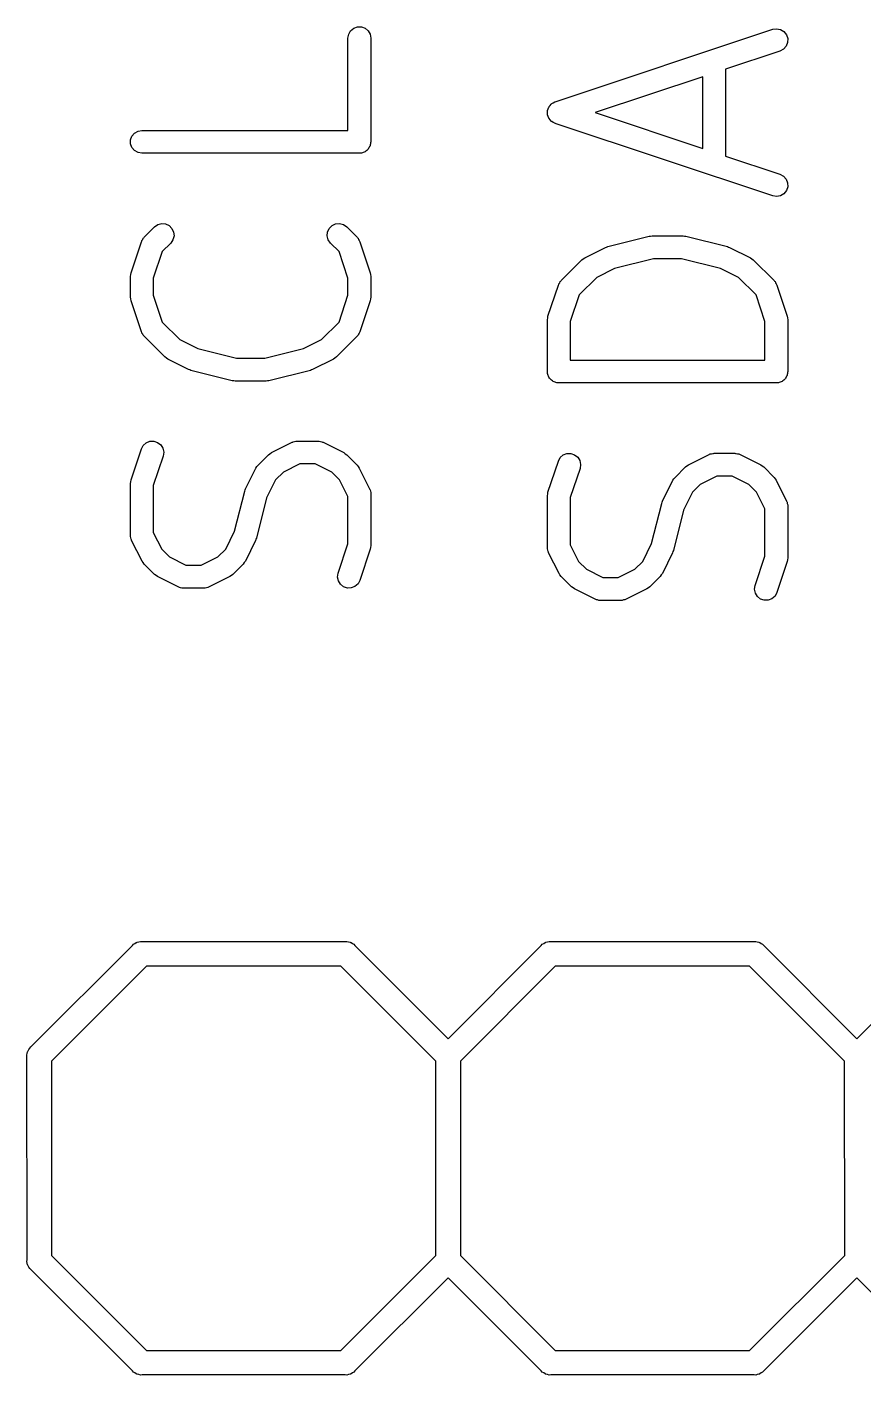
# Model space of a CAD drawing. Extents: x 91 to 202, y -131 to -74.
# Drawn here: x 115.18 to 120.37, y -82.21 to -73.83 of the extents above; entities that cross this region are included whole.
import ezdxf

# ---------------------------------------------------------------- set-up
doc = ezdxf.new("R2010")
doc.units = 0
doc.header["$MEASUREMENT"] = 0
doc.layers.add('BLACK', color=7, linetype='CONTINUOUS')

msp = doc.modelspace()

# ---------------------------------------------------------------- linework, layer by layer
at = {"layer": 'BLACK', "linetype": 'CONTINUOUS'}
for p, q in [((117.17, -73.9015), (117.175, -73.8772)), ((117.175, -73.8772), (117.187, -73.8558)), ((117.187, -73.8558), (117.206, -73.8399)), ((117.206, -73.8399), (117.229, -73.8315)), ((117.229, -73.8315), (117.254, -73.8315)), ((117.254, -73.8315), (117.277, -73.8399)), ((117.277, -73.8399), (117.296, -73.8558)), ((117.296, -73.8558), (117.308, -73.8772)), ((117.308, -73.8772), (117.312, -73.9015)), ((118.458, -74.2963), (119.81, -73.8459)), ((119.81, -73.8459), (119.834, -73.8423)), ((119.834, -73.8423), (119.858, -73.8472)), ((119.858, -73.8472), (119.879, -73.8602)), ((119.879, -73.8602), (119.895, -73.8795)), ((119.895, -73.8795), (119.903, -73.903)), ((117.17, -74.4739), (117.17, -73.9015)), ((117.312, -73.9015), (117.312, -74.545)), ((119.893, -73.9506), (119.876, -73.9691)), ((119.902, -73.9276), (119.893, -73.9506)), ((119.903, -73.903), (119.902, -73.9276)), ((119.855, -73.9809), (119.517, -74.0933)), ((119.876, -73.9691), (119.855, -73.9809)), ((119.517, -74.0933), (119.517, -74.6343)), ((119.375, -74.1407), (118.706, -74.3638)), ((119.375, -74.5869), (119.375, -74.1407)), ((118.446, -74.3031), (118.455, -74.2977)), ((118.455, -74.2977), (118.457, -74.2973)), ((118.457, -74.2973), (118.458, -74.2963)), ((118.411, -74.3496), (118.415, -74.3399)), ((118.411, -74.3515), (118.411, -74.3496)), ((118.411, -74.3534), (118.411, -74.3515)), ((118.411, -74.3638), (118.411, -74.3534)), ((118.411, -74.3742), (118.411, -74.3638)), ((118.411, -74.3761), (118.411, -74.3742)), ((118.411, -74.3781), (118.411, -74.3761)), ((118.415, -74.3878), (118.411, -74.3781)), ((118.415, -74.3399), (118.418, -74.3299)), ((118.418, -74.3299), (118.42, -74.3284)), ((118.42, -74.3266), (118.427, -74.3188)), ((118.42, -74.3284), (118.42, -74.3266)), ((118.427, -74.3188), (118.434, -74.3106)), ((118.434, -74.3106), (118.435, -74.3096)), ((118.435, -74.3096), (118.437, -74.3081)), ((118.437, -74.3081), (118.446, -74.3031)), ((118.706, -74.3638), (119.375, -74.5869)), ((118.418, -74.3977), (118.415, -74.3878)), ((118.42, -74.3992), (118.418, -74.3977)), ((118.42, -74.401), (118.42, -74.3992)), ((118.427, -74.4088), (118.42, -74.401)), ((118.434, -74.417), (118.427, -74.4088)), ((118.435, -74.418), (118.434, -74.417)), ((118.437, -74.4195), (118.435, -74.418)), ((118.446, -74.4245), (118.437, -74.4195)), ((118.455, -74.43), (118.446, -74.4245)), ((118.457, -74.4303), (118.455, -74.43)), ((118.458, -74.4313), (118.457, -74.4303)), ((119.81, -74.8817), (118.458, -74.4313)), ((115.82, -74.5326), (115.828, -74.5094)), ((115.82, -74.5573), (115.82, -74.5326)), ((115.828, -74.5094), (115.844, -74.4905)), ((115.844, -74.4905), (115.866, -74.4782)), ((115.866, -74.4782), (115.89, -74.4739)), ((115.89, -74.4739), (117.17, -74.4739)), ((117.312, -74.545), (117.311, -74.5511)), ((115.828, -74.5806), (115.82, -74.5573)), ((115.844, -74.5995), (115.828, -74.5806)), ((115.866, -74.6118), (115.844, -74.5995)), ((115.89, -74.6161), (115.866, -74.6118)), ((117.241, -74.6161), (115.89, -74.6161)), ((117.247, -74.615), (117.241, -74.6161)), ((117.254, -74.615), (117.247, -74.615)), ((117.26, -74.6129), (117.254, -74.615)), ((117.266, -74.6118), (117.26, -74.6129)), ((117.271, -74.6087), (117.266, -74.6118)), ((117.277, -74.6066), (117.271, -74.6087)), ((117.282, -74.6026), (117.277, -74.6066)), ((117.287, -74.5995), (117.282, -74.6026)), ((117.291, -74.5947), (117.287, -74.5995)), ((117.296, -74.5907), (117.291, -74.5947)), ((117.299, -74.5853), (117.296, -74.5907)), ((117.303, -74.5806), (117.299, -74.5853)), ((117.305, -74.5747), (117.303, -74.5806)), ((117.308, -74.5693), (117.305, -74.5747)), ((117.309, -74.5632), (117.308, -74.5693)), ((117.311, -74.5573), (117.309, -74.5632)), ((117.311, -74.5511), (117.311, -74.5573)), ((119.517, -74.6343), (119.855, -74.7468)), ((119.855, -74.7468), (119.876, -74.7585)), ((119.876, -74.7585), (119.893, -74.777)), ((119.893, -74.777), (119.902, -74.8)), ((119.902, -74.8), (119.903, -74.8247)), ((119.834, -74.8853), (119.81, -74.8817)), ((119.858, -74.8804), (119.834, -74.8853)), ((119.879, -74.8674), (119.858, -74.8804)), ((119.895, -74.8481), (119.879, -74.8674)), ((119.903, -74.8247), (119.895, -74.8481)), ((115.904, -75.1382), (115.968, -75.0738)), ((115.968, -75.0738), (115.989, -75.0597)), ((115.989, -75.0597), (116.013, -75.0533)), ((116.013, -75.0533), (116.037, -75.0554)), ((116.037, -75.0554), (116.06, -75.0659)), ((116.06, -75.0659), (116.077, -75.0833)), ((116.077, -75.0833), (116.087, -75.1057)), ((116.09, -75.1303), (116.083, -75.1542)), ((116.087, -75.1057), (116.09, -75.1303)), ((117.042, -75.1303), (117.044, -75.1057)), ((117.048, -75.1542), (117.042, -75.1303)), ((117.044, -75.1057), (117.054, -75.0833)), ((117.054, -75.0833), (117.072, -75.0659)), ((117.072, -75.0659), (117.094, -75.0554)), ((117.094, -75.0554), (117.119, -75.0533)), ((117.119, -75.0533), (117.143, -75.0597)), ((117.143, -75.0597), (117.163, -75.0738)), ((117.163, -75.0738), (117.227, -75.1382)), ((118.785, -75.1957), (119.043, -75.1313)), ((119.043, -75.1313), (119.051, -75.1307)), ((119.051, -75.1307), (119.06, -75.1292)), ((119.06, -75.1292), (119.253, -75.1292)), ((119.253, -75.1292), (119.262, -75.1307)), ((119.262, -75.1307), (119.27, -75.1313)), ((119.27, -75.1313), (119.528, -75.1957)), ((115.823, -75.359), (115.887, -75.166)), ((115.887, -75.166), (115.889, -75.1624)), ((115.889, -75.1624), (115.89, -75.1584)), ((115.89, -75.1584), (115.895, -75.1516)), ((115.895, -75.1516), (115.899, -75.1443)), ((115.899, -75.1443), (115.902, -75.1415)), ((115.902, -75.1415), (115.904, -75.1382)), ((116.069, -75.1744), (116.017, -75.2269)), ((116.083, -75.1542), (116.069, -75.1744)), ((117.062, -75.1744), (117.048, -75.1542)), ((117.115, -75.2269), (117.062, -75.1744)), ((117.227, -75.1382), (117.23, -75.1415)), ((117.23, -75.1415), (117.233, -75.1443)), ((117.233, -75.1443), (117.237, -75.1516)), ((117.237, -75.1516), (117.241, -75.1584)), ((117.241, -75.1584), (117.243, -75.1624)), ((117.243, -75.1624), (117.244, -75.166)), ((117.244, -75.166), (117.309, -75.359)), ((118.642, -75.2654), (118.771, -75.2011)), ((118.771, -75.2011), (118.778, -75.1988)), ((118.778, -75.1988), (118.785, -75.1957)), ((119.528, -75.1957), (119.535, -75.1988)), ((119.535, -75.1988), (119.542, -75.2011)), ((119.542, -75.2011), (119.671, -75.2654)), ((116.017, -75.2269), (115.961, -75.393)), ((117.17, -75.393), (117.115, -75.2269)), ((118.495, -75.4074), (118.624, -75.2787)), ((118.624, -75.2787), (118.633, -75.2722)), ((118.633, -75.2722), (118.642, -75.2654)), ((119.069, -75.2714), (118.827, -75.3318)), ((119.244, -75.2714), (119.069, -75.2714)), ((119.486, -75.3318), (119.244, -75.2714)), ((119.671, -75.2654), (119.68, -75.2722)), ((119.68, -75.2722), (119.689, -75.2787)), ((119.689, -75.2787), (119.818, -75.4074)), ((115.819, -75.3815), (115.821, -75.3703)), ((115.819, -75.5102), (115.819, -75.3815)), ((115.821, -75.3703), (115.823, -75.359)), ((117.309, -75.359), (117.31, -75.3703)), ((117.31, -75.3703), (117.312, -75.3815)), ((117.312, -75.3815), (117.312, -75.5102)), ((118.716, -75.3875), (118.607, -75.4961)), ((118.827, -75.3318), (118.716, -75.3875)), ((119.597, -75.3875), (119.486, -75.3318)), ((119.706, -75.4961), (119.597, -75.3875)), ((115.961, -75.393), (115.961, -75.4987)), ((117.17, -75.4987), (117.17, -75.393)), ((118.413, -75.6283), (118.478, -75.4352)), ((118.478, -75.4352), (118.48, -75.4316)), ((118.48, -75.4316), (118.481, -75.4276)), ((118.481, -75.4276), (118.486, -75.4208)), ((118.486, -75.4208), (118.49, -75.4135)), ((118.49, -75.4135), (118.493, -75.4108)), ((118.493, -75.4108), (118.495, -75.4074)), ((119.818, -75.4074), (119.82, -75.4108)), ((119.82, -75.4108), (119.824, -75.4135)), ((119.824, -75.4135), (119.827, -75.4208)), ((119.827, -75.4208), (119.832, -75.4276)), ((119.832, -75.4276), (119.833, -75.4316)), ((119.833, -75.4316), (119.835, -75.4352)), ((119.835, -75.4352), (119.9, -75.6283)), ((115.821, -75.5214), (115.819, -75.5102)), ((115.823, -75.5327), (115.821, -75.5214)), ((115.887, -75.7257), (115.823, -75.5327)), ((115.961, -75.4987), (116.017, -75.6648)), ((117.115, -75.6648), (117.17, -75.4987)), ((117.309, -75.5327), (117.244, -75.7257)), ((117.31, -75.5214), (117.309, -75.5327)), ((117.312, -75.5102), (117.31, -75.5214)), ((118.607, -75.4961), (118.552, -75.6623)), ((119.761, -75.6623), (119.706, -75.4961)), ((118.412, -75.6395), (118.413, -75.6283)), ((119.9, -75.6283), (119.901, -75.6395)), ((116.017, -75.6648), (116.125, -75.7735)), ((117.006, -75.7735), (117.115, -75.6648)), ((118.41, -75.6507), (118.412, -75.6395)), ((118.41, -75.9725), (118.41, -75.6507)), ((118.552, -75.6623), (118.552, -75.9014)), ((119.761, -75.9014), (119.761, -75.6623)), ((119.901, -75.6395), (119.903, -75.6507)), ((119.903, -75.6507), (119.903, -75.9725)), ((115.889, -75.7293), (115.887, -75.7257)), ((115.89, -75.7333), (115.889, -75.7293)), ((115.895, -75.7401), (115.89, -75.7333)), ((115.899, -75.7474), (115.895, -75.7401)), ((115.902, -75.7502), (115.899, -75.7474)), ((115.904, -75.7535), (115.902, -75.7502)), ((116.033, -75.8822), (115.904, -75.7535)), ((116.125, -75.7735), (116.237, -75.8292)), ((116.895, -75.8292), (117.006, -75.7735)), ((117.227, -75.7535), (117.099, -75.8822)), ((117.23, -75.7502), (117.227, -75.7535)), ((117.233, -75.7474), (117.23, -75.7502)), ((117.237, -75.7401), (117.233, -75.7474)), ((117.241, -75.7333), (117.237, -75.7401)), ((117.243, -75.7293), (117.241, -75.7333)), ((117.244, -75.7257), (117.243, -75.7293)), ((116.042, -75.8887), (116.033, -75.8822)), ((116.051, -75.8955), (116.042, -75.8887)), ((116.237, -75.8292), (116.478, -75.8895)), ((116.478, -75.8895), (116.653, -75.8895)), ((116.653, -75.8895), (116.895, -75.8292)), ((117.089, -75.8887), (117.08, -75.8955)), ((117.099, -75.8822), (117.089, -75.8887)), ((116.18, -75.9599), (116.051, -75.8955)), ((116.187, -75.9621), (116.18, -75.9599)), ((116.195, -75.9653), (116.187, -75.9621)), ((116.452, -76.0296), (116.195, -75.9653)), ((116.937, -75.9653), (116.679, -76.0296)), ((116.944, -75.9621), (116.937, -75.9653)), ((116.951, -75.9599), (116.944, -75.9621)), ((117.08, -75.8955), (116.951, -75.9599)), ((118.411, -75.9786), (118.41, -75.9725)), ((118.552, -75.9014), (119.761, -75.9014)), ((119.903, -75.9725), (119.902, -75.9786)), ((116.461, -76.0302), (116.452, -76.0296)), ((116.469, -76.0317), (116.461, -76.0302)), ((116.662, -76.0317), (116.469, -76.0317)), ((116.671, -76.0302), (116.662, -76.0317)), ((116.679, -76.0296), (116.671, -76.0302)), ((118.411, -75.9848), (118.411, -75.9786)), ((118.413, -75.9907), (118.411, -75.9848)), ((118.414, -75.9968), (118.413, -75.9907)), ((118.417, -76.0022), (118.414, -75.9968)), ((118.419, -76.008), (118.417, -76.0022)), ((118.423, -76.0128), (118.419, -76.008)), ((118.426, -76.0182), (118.423, -76.0128)), ((118.431, -76.0222), (118.426, -76.0182)), ((118.435, -76.027), (118.431, -76.0222)), ((118.441, -76.0301), (118.435, -76.027)), ((118.445, -76.0341), (118.441, -76.0301)), ((118.451, -76.0362), (118.445, -76.0341)), ((118.457, -76.0393), (118.451, -76.0362)), ((118.463, -76.0404), (118.457, -76.0393)), ((118.469, -76.0425), (118.463, -76.0404)), ((118.475, -76.0425), (118.469, -76.0425)), ((118.481, -76.0436), (118.475, -76.0425)), ((119.832, -76.0436), (118.481, -76.0436)), ((119.838, -76.0425), (119.832, -76.0436)), ((119.845, -76.0425), (119.838, -76.0425)), ((119.85, -76.0404), (119.845, -76.0425)), ((119.856, -76.0393), (119.85, -76.0404)), ((119.862, -76.0362), (119.856, -76.0393)), ((119.868, -76.0341), (119.862, -76.0362)), ((119.872, -76.0301), (119.868, -76.0341)), ((119.878, -76.027), (119.872, -76.0301)), ((119.882, -76.0222), (119.878, -76.027)), ((119.887, -76.0182), (119.882, -76.0222)), ((119.89, -76.0128), (119.887, -76.0182)), ((119.894, -76.008), (119.89, -76.0128)), ((119.896, -76.0022), (119.894, -76.008)), ((119.899, -75.9968), (119.896, -76.0022)), ((119.9, -75.9907), (119.899, -75.9968)), ((119.902, -75.9848), (119.9, -75.9907)), ((119.902, -75.9786), (119.902, -75.9848)), ((115.823, -76.6459), (115.887, -76.4529)), ((115.887, -76.4529), (115.899, -76.4312)), ((115.899, -76.4312), (115.917, -76.4148)), ((115.917, -76.4148), (115.94, -76.4057)), ((115.94, -76.4057), (115.965, -76.405)), ((115.965, -76.405), (115.988, -76.4129)), ((115.988, -76.4129), (116.008, -76.4282)), ((116.008, -76.4282), (116.021, -76.4493)), ((116.021, -76.4493), (116.026, -76.4735)), ((116.026, -76.4735), (116.022, -76.4979)), ((116.686, -76.4829), (116.695, -76.4761)), ((116.695, -76.4761), (116.823, -76.4118)), ((116.823, -76.4118), (116.827, -76.4106)), ((116.827, -76.4106), (116.831, -76.4086)), ((116.831, -76.4086), (116.839, -76.4071)), ((116.839, -76.4071), (116.847, -76.4047)), ((116.847, -76.4047), (116.851, -76.405)), ((116.851, -76.405), (116.855, -76.4043)), ((116.855, -76.4043), (116.984, -76.4043)), ((116.984, -76.4043), (116.988, -76.405)), ((116.988, -76.405), (116.992, -76.4047)), ((116.992, -76.4047), (117, -76.4071)), ((117, -76.4071), (117.008, -76.4086)), ((117.008, -76.4086), (117.012, -76.4106)), ((117.012, -76.4106), (117.016, -76.4118)), ((117.016, -76.4118), (117.144, -76.4761)), ((117.144, -76.4761), (117.154, -76.4829)), ((116.022, -76.4979), (115.961, -76.68)), ((116.605, -76.5631), (116.612, -76.5538)), ((116.612, -76.5538), (116.676, -76.4895)), ((116.676, -76.4895), (116.686, -76.4829)), ((116.872, -76.5465), (116.769, -76.5982)), ((116.967, -76.5465), (116.872, -76.5465)), ((117.071, -76.5982), (116.967, -76.5465)), ((117.154, -76.4829), (117.163, -76.4895)), ((117.163, -76.4895), (117.227, -76.5538)), ((117.227, -76.5538), (117.234, -76.5631)), ((118.413, -76.7221), (118.478, -76.5291)), ((118.478, -76.5291), (118.49, -76.5074)), ((118.49, -76.5074), (118.508, -76.491)), ((118.508, -76.491), (118.531, -76.4819)), ((118.531, -76.4819), (118.556, -76.4812)), ((118.556, -76.4812), (118.579, -76.4891)), ((118.579, -76.4891), (118.598, -76.5044)), ((118.598, -76.5044), (118.611, -76.5255)), ((118.611, -76.5255), (118.616, -76.5497)), ((118.616, -76.5497), (118.613, -76.5741)), ((119.267, -76.5657), (119.276, -76.5591)), ((119.276, -76.5591), (119.286, -76.5523)), ((119.286, -76.5523), (119.414, -76.488)), ((119.414, -76.488), (119.418, -76.4868)), ((119.418, -76.4868), (119.422, -76.4848)), ((119.422, -76.4848), (119.43, -76.4833)), ((119.43, -76.4833), (119.438, -76.4809)), ((119.438, -76.4809), (119.442, -76.4812)), ((119.442, -76.4812), (119.446, -76.4805)), ((119.446, -76.4805), (119.575, -76.4805)), ((119.575, -76.4805), (119.579, -76.4812)), ((119.579, -76.4812), (119.583, -76.4809)), ((119.583, -76.4809), (119.591, -76.4833)), ((119.591, -76.4833), (119.599, -76.4848)), ((119.599, -76.4848), (119.603, -76.4868)), ((119.603, -76.4868), (119.607, -76.488)), ((119.607, -76.488), (119.735, -76.5523)), ((119.735, -76.5523), (119.744, -76.5591)), ((119.744, -76.5591), (119.754, -76.5657)), ((116.534, -76.701), (116.599, -76.5723)), ((116.599, -76.5723), (116.605, -76.5631)), ((116.769, -76.5982), (116.721, -76.6462)), ((117.119, -76.6462), (117.071, -76.5982)), ((117.234, -76.5631), (117.241, -76.5723)), ((117.241, -76.5723), (117.305, -76.701)), ((118.613, -76.5741), (118.552, -76.7562)), ((119.189, -76.6485), (119.196, -76.6393)), ((119.196, -76.6393), (119.203, -76.63)), ((119.203, -76.63), (119.267, -76.5657)), ((119.463, -76.6227), (119.36, -76.6744)), ((119.558, -76.6227), (119.463, -76.6227)), ((119.661, -76.6744), (119.558, -76.6227)), ((119.754, -76.5657), (119.818, -76.63)), ((119.818, -76.63), (119.825, -76.6393)), ((119.825, -76.6393), (119.831, -76.6485)), ((115.819, -76.6684), (115.821, -76.6572)), ((115.819, -76.9902), (115.819, -76.6684)), ((115.821, -76.6572), (115.823, -76.6459)), ((115.961, -76.68), (115.961, -76.9734)), ((116.466, -76.9653), (116.529, -76.7155)), ((116.529, -76.7155), (116.532, -76.7084)), ((116.532, -76.7084), (116.534, -76.701)), ((116.721, -76.6462), (116.665, -76.7576)), ((117.17, -76.7496), (117.119, -76.6462)), ((117.305, -76.701), (117.306, -76.7049)), ((117.306, -76.7049), (117.308, -76.7085)), ((117.308, -76.7085), (117.31, -76.7167)), ((117.31, -76.7167), (117.312, -76.7247)), ((117.312, -76.7247), (117.312, -76.7287)), ((118.412, -76.7334), (118.413, -76.7221)), ((119.125, -76.7772), (119.189, -76.6485)), ((119.311, -76.7224), (119.256, -76.8338)), ((119.36, -76.6744), (119.311, -76.7224)), ((119.709, -76.7224), (119.661, -76.6744)), ((119.761, -76.8258), (119.709, -76.7224)), ((119.831, -76.6485), (119.896, -76.7772)), ((116.665, -76.7576), (116.603, -77.0074)), ((117.17, -77.043), (117.17, -76.7496)), ((117.312, -76.7287), (117.312, -76.7328)), ((117.312, -76.7328), (117.312, -77.0545)), ((118.41, -76.7446), (118.412, -76.7334)), ((118.41, -77.0664), (118.41, -76.7446)), ((118.552, -76.7562), (118.552, -77.0496)), ((119.057, -77.0415), (119.12, -76.7917)), ((119.12, -76.7917), (119.123, -76.7846)), ((119.123, -76.7846), (119.125, -76.7772)), ((119.896, -76.7772), (119.897, -76.7811)), ((119.897, -76.7811), (119.899, -76.7847)), ((119.899, -76.7847), (119.9, -76.7929)), ((119.9, -76.7929), (119.903, -76.8009)), ((119.903, -76.8009), (119.903, -76.8049)), ((119.903, -76.8049), (119.903, -76.809)), ((119.903, -76.809), (119.903, -77.1307)), ((119.256, -76.8338), (119.193, -77.0836)), ((119.761, -77.1192), (119.761, -76.8258)), ((115.961, -76.9734), (116.013, -77.0767)), ((116.411, -77.0767), (116.466, -76.9653)), ((115.82, -76.9942), (115.819, -76.9902)), ((115.819, -76.9983), (115.82, -76.9942)), ((115.822, -77.0063), (115.819, -76.9983)), ((115.823, -77.0145), (115.822, -77.0063)), ((115.825, -77.018), (115.823, -77.0145)), ((115.826, -77.022), (115.825, -77.018)), ((115.891, -77.1507), (115.826, -77.022)), ((116.597, -77.022), (116.533, -77.1507)), ((116.599, -77.0145), (116.597, -77.022)), ((116.603, -77.0074), (116.599, -77.0145)), ((117.11, -77.2251), (117.17, -77.043)), ((117.312, -77.0545), (117.31, -77.0658)), ((118.552, -77.0496), (118.604, -77.1529)), ((119.002, -77.1529), (119.057, -77.0415)), ((116.013, -77.0767), (116.061, -77.1248)), ((116.061, -77.1248), (116.164, -77.1764)), ((116.259, -77.1764), (116.363, -77.1248)), ((116.363, -77.1248), (116.411, -77.0767)), ((117.309, -77.077), (117.244, -77.27)), ((117.31, -77.0658), (117.309, -77.077)), ((118.41, -77.0704), (118.41, -77.0664)), ((118.41, -77.0745), (118.41, -77.0704)), ((118.413, -77.0825), (118.41, -77.0745)), ((118.414, -77.0907), (118.413, -77.0825)), ((118.416, -77.0942), (118.414, -77.0907)), ((118.417, -77.0982), (118.416, -77.0942)), ((118.482, -77.2269), (118.417, -77.0982)), ((119.188, -77.0982), (119.124, -77.2269)), ((119.19, -77.0907), (119.188, -77.0982)), ((119.193, -77.0836), (119.19, -77.0907)), ((119.7, -77.3013), (119.761, -77.1192)), ((119.901, -77.142), (119.9, -77.1532)), ((119.903, -77.1307), (119.901, -77.142)), ((115.898, -77.1598), (115.891, -77.1507)), ((115.904, -77.1692), (115.898, -77.1598)), ((115.968, -77.2335), (115.904, -77.1692)), ((116.164, -77.1764), (116.259, -77.1764)), ((116.519, -77.1692), (116.455, -77.2335)), ((116.526, -77.1598), (116.519, -77.1692)), ((116.533, -77.1507), (116.526, -77.1598)), ((117.106, -77.2495), (117.11, -77.2251)), ((118.488, -77.236), (118.482, -77.2269)), ((118.604, -77.1529), (118.652, -77.201)), ((118.652, -77.201), (118.755, -77.2526)), ((118.85, -77.2526), (118.954, -77.201)), ((118.954, -77.201), (119.002, -77.1529)), ((119.124, -77.2269), (119.117, -77.236)), ((119.9, -77.1532), (119.835, -77.3462)), ((115.978, -77.24), (115.968, -77.2335)), ((115.987, -77.2468), (115.978, -77.24)), ((116.116, -77.3112), (115.987, -77.2468)), ((116.12, -77.3123), (116.116, -77.3112)), ((116.123, -77.3144), (116.12, -77.3123)), ((116.304, -77.3123), (116.3, -77.3144)), ((116.308, -77.3112), (116.304, -77.3123)), ((116.437, -77.2468), (116.308, -77.3112)), ((116.446, -77.24), (116.437, -77.2468)), ((116.455, -77.2335), (116.446, -77.24)), ((117.111, -77.2737), (117.106, -77.2495)), ((117.124, -77.2947), (117.111, -77.2737)), ((117.143, -77.3101), (117.124, -77.2947)), ((117.167, -77.3179), (117.143, -77.3101)), ((117.214, -77.3082), (117.191, -77.3172)), ((117.233, -77.2918), (117.214, -77.3082)), ((117.244, -77.27), (117.233, -77.2918)), ((118.495, -77.2454), (118.488, -77.236)), ((118.559, -77.3097), (118.495, -77.2454)), ((118.569, -77.3162), (118.559, -77.3097)), ((118.755, -77.2526), (118.85, -77.2526)), ((119.046, -77.3097), (119.037, -77.3162)), ((119.11, -77.2454), (119.046, -77.3097)), ((119.117, -77.236), (119.11, -77.2454)), ((119.697, -77.3257), (119.7, -77.3013)), ((116.131, -77.3158), (116.123, -77.3144)), ((116.139, -77.3182), (116.131, -77.3158)), ((116.143, -77.318), (116.139, -77.3182)), ((116.147, -77.3187), (116.143, -77.318)), ((116.276, -77.3187), (116.147, -77.3187)), ((116.28, -77.318), (116.276, -77.3187)), ((116.284, -77.3182), (116.28, -77.318)), ((116.292, -77.3158), (116.284, -77.3182)), ((116.3, -77.3144), (116.292, -77.3158)), ((117.191, -77.3172), (117.167, -77.3179)), ((118.578, -77.323), (118.569, -77.3162)), ((118.706, -77.3874), (118.578, -77.323)), ((118.71, -77.3885), (118.706, -77.3874)), ((118.714, -77.3906), (118.71, -77.3885)), ((118.722, -77.392), (118.714, -77.3906)), ((118.73, -77.3944), (118.722, -77.392)), ((118.734, -77.3942), (118.73, -77.3944)), ((118.738, -77.3949), (118.734, -77.3942)), ((118.867, -77.3949), (118.738, -77.3949)), ((118.871, -77.3942), (118.867, -77.3949)), ((118.875, -77.3944), (118.871, -77.3942)), ((118.883, -77.392), (118.875, -77.3944)), ((118.891, -77.3906), (118.883, -77.392)), ((118.895, -77.3885), (118.891, -77.3906)), ((118.899, -77.3874), (118.895, -77.3885)), ((119.027, -77.323), (118.899, -77.3874)), ((119.037, -77.3162), (119.027, -77.323)), ((119.702, -77.3499), (119.697, -77.3257)), ((119.715, -77.3709), (119.702, -77.3499)), ((119.734, -77.3863), (119.715, -77.3709)), ((119.757, -77.3941), (119.734, -77.3863)), ((119.782, -77.3934), (119.757, -77.3941)), ((119.805, -77.3844), (119.782, -77.3934)), ((119.824, -77.368), (119.805, -77.3844)), ((119.835, -77.3462), (119.824, -77.368)), ((115.201, -80.1696), (115.831, -79.5393)), ((115.831, -79.5393), (115.838, -79.5315)), ((115.838, -79.5315), (115.847, -79.5265)), ((115.847, -79.5265), (115.855, -79.5207)), ((115.855, -79.5207), (115.858, -79.5198)), ((115.858, -79.5198), (115.861, -79.5181)), ((115.861, -79.5181), (115.871, -79.5163)), ((115.871, -79.5163), (115.881, -79.5137)), ((115.881, -79.5137), (115.891, -79.5146)), ((115.891, -79.5146), (117.154, -79.5146)), ((117.154, -79.5146), (117.164, -79.5137)), ((117.164, -79.5137), (117.174, -79.5163)), ((117.174, -79.5163), (117.184, -79.5181)), ((117.184, -79.5181), (117.187, -79.5198)), ((117.187, -79.5198), (117.19, -79.5207)), ((117.19, -79.5207), (117.199, -79.5265)), ((117.199, -79.5265), (117.207, -79.5315)), ((117.207, -79.5315), (117.214, -79.5393)), ((117.214, -79.5393), (117.793, -80.118)), ((117.793, -80.118), (118.371, -79.5393)), ((118.371, -79.5393), (118.378, -79.5315)), ((118.378, -79.5315), (118.387, -79.5265)), ((118.387, -79.5265), (118.395, -79.5207)), ((118.395, -79.5207), (118.398, -79.5198)), ((118.398, -79.5198), (118.401, -79.5181)), ((118.401, -79.5181), (118.411, -79.5163)), ((118.411, -79.5163), (118.421, -79.5137)), ((118.421, -79.5137), (118.431, -79.5146)), ((118.431, -79.5146), (119.694, -79.5146)), ((119.694, -79.5146), (119.704, -79.5137)), ((119.704, -79.5137), (119.714, -79.5163)), ((119.714, -79.5163), (119.724, -79.5181)), ((119.724, -79.5181), (119.727, -79.5198)), ((119.727, -79.5198), (119.73, -79.5207)), ((119.73, -79.5207), (119.739, -79.5265)), ((119.739, -79.5265), (119.747, -79.5315)), ((119.747, -79.5315), (119.754, -79.5393)), ((119.754, -79.5393), (120.333, -80.118)), ((120.333, -80.118), (120.911, -79.5393)), ((115.919, -79.667), (115.329, -80.2574)), ((117.126, -79.667), (115.919, -79.667)), ((117.716, -80.2574), (117.126, -79.667)), ((118.459, -79.667), (117.869, -80.2574)), ((119.666, -79.667), (118.459, -79.667)), ((120.256, -80.2574), (119.666, -79.667)), ((115.176, -80.2191), (115.178, -80.2093)), ((115.176, -80.2291), (115.176, -80.2191)), ((115.177, -81.4925), (115.176, -80.2291)), ((115.178, -80.2093), (115.18, -80.1993)), ((115.18, -80.1993), (115.182, -80.1964)), ((115.182, -80.1964), (115.183, -80.1931)), ((115.183, -80.1931), (115.188, -80.1848)), ((115.188, -80.1848), (115.193, -80.1761)), ((115.193, -80.1761), (115.201, -80.1696)), ((115.329, -80.2574), (115.329, -81.4642)), ((117.717, -81.4642), (117.716, -80.2574)), ((117.869, -80.2574), (117.869, -81.4642)), ((120.257, -81.4642), (120.256, -80.2574)), ((115.176, -81.5025), (115.177, -81.4925)), ((115.329, -81.4642), (115.919, -82.0546)), ((117.126, -82.0546), (117.717, -81.4642)), ((117.869, -81.4642), (118.459, -82.0546)), ((119.666, -82.0546), (120.257, -81.4642)), ((115.178, -81.5123), (115.176, -81.5025)), ((115.18, -81.5223), (115.178, -81.5123)), ((115.182, -81.5252), (115.18, -81.5223)), ((115.183, -81.5285), (115.182, -81.5252)), ((115.188, -81.5368), (115.183, -81.5285)), ((115.193, -81.5455), (115.188, -81.5368)), ((115.201, -81.552), (115.193, -81.5455)), ((115.831, -82.1823), (115.201, -81.552)), ((117.793, -81.6036), (117.214, -82.1823)), ((118.371, -82.1823), (117.793, -81.6036)), ((120.333, -81.6036), (119.754, -82.1823)), ((120.911, -82.1823), (120.333, -81.6036)), ((115.919, -82.0546), (117.126, -82.0546)), ((118.459, -82.0546), (119.666, -82.0546)), ((115.838, -82.1901), (115.831, -82.1823)), ((115.847, -82.1951), (115.838, -82.1901)), ((115.855, -82.2009), (115.847, -82.1951)), ((115.858, -82.2018), (115.855, -82.2009)), ((115.861, -82.2035), (115.858, -82.2018)), ((115.871, -82.2053), (115.861, -82.2035)), ((115.881, -82.2079), (115.871, -82.2053)), ((115.891, -82.207), (115.881, -82.2079)), ((117.154, -82.207), (115.891, -82.207)), ((117.164, -82.2079), (117.154, -82.207)), ((117.174, -82.2053), (117.164, -82.2079)), ((117.184, -82.2035), (117.174, -82.2053)), ((117.187, -82.2018), (117.184, -82.2035)), ((117.19, -82.2009), (117.187, -82.2018)), ((117.199, -82.1951), (117.19, -82.2009)), ((117.207, -82.1901), (117.199, -82.1951)), ((117.214, -82.1823), (117.207, -82.1901)), ((118.378, -82.1901), (118.371, -82.1823)), ((118.387, -82.1951), (118.378, -82.1901)), ((118.395, -82.2009), (118.387, -82.1951)), ((118.398, -82.2018), (118.395, -82.2009)), ((118.401, -82.2035), (118.398, -82.2018)), ((118.411, -82.2053), (118.401, -82.2035)), ((118.421, -82.2079), (118.411, -82.2053)), ((118.431, -82.207), (118.421, -82.2079)), ((119.694, -82.207), (118.431, -82.207)), ((119.704, -82.2079), (119.694, -82.207)), ((119.714, -82.2053), (119.704, -82.2079)), ((119.724, -82.2035), (119.714, -82.2053)), ((119.727, -82.2018), (119.724, -82.2035)), ((119.73, -82.2009), (119.727, -82.2018)), ((119.739, -82.1951), (119.73, -82.2009)), ((119.747, -82.1901), (119.739, -82.1951)), ((119.754, -82.1823), (119.747, -82.1901))]:
    msp.add_line(p, q, dxfattribs=at)

doc.saveas('drawing.dxf')
